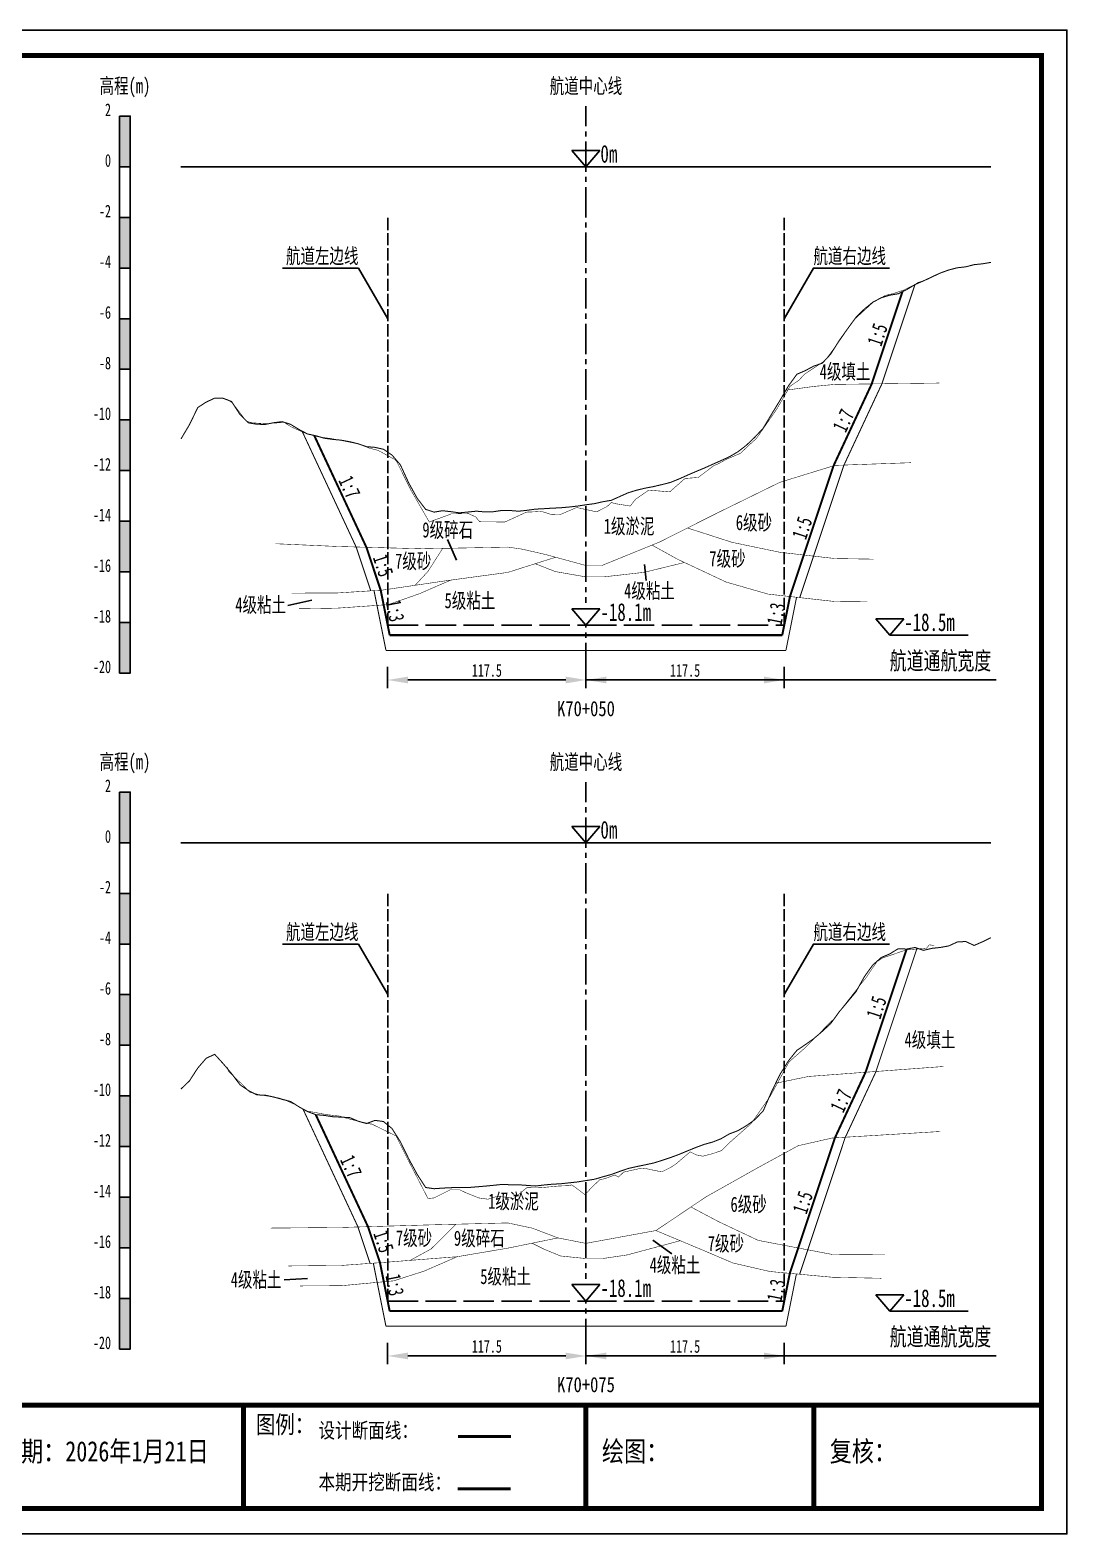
# Model space of a CAD drawing. Header units: millimetres. Extents: x 0 to 1680, y -8762 to 0.
# Drawn here: x 845.2 to 1050, y -2970 to -2673 of the extents above; entities that cross this region are included whole.
import ezdxf
from ezdxf.enums import TextEntityAlignment as Align

# ---------------------------------------------------------------- set-up
doc = ezdxf.new("R2010")
doc.units = ezdxf.units.MM
for name, pattern in [('ACAD_ISO02W100', [15, 12, -3]), ('ACAD_ISO05W100', [33, 24, -3, 0, -3, 0, -3]), ('CENTER2', [1.125, 0.75, -0.125, 0.125, -0.125])]:
    doc.linetypes.add(name, pattern=pattern)
for name, color, linetype in [('0-桩号', 1, 'Continuous'), ('0-航道左右边线标注', 8, 'Continuous'), ('1-疏浚底高', 7, 'Continuous'), ('1-通航宽度', 7, 'Continuous'), ('1-通航底高', 7, 'Continuous'), ('202601', 5, 'Continuous'), ('DMX', 20, 'Continuous'), ('L1', 7, 'Continuous'), ('图幅外框线', 145, 'Continuous'), ('地质分层', 6, 'Continuous'), ('坡比', 1, 'Continuous'), ('尺寸标注', 1, 'Continuous'), ('开挖线', 4, 'Continuous'), ('标尺', 7, 'Continuous'), ('超挖线', 3, 'Continuous'), ('辅助框', 7, 'Continuous'), ('通航底面线', 7, 'ACAD_ISO02W100')]:
    doc.layers.add(name, color=color, linetype=linetype)
doc.styles.get("Standard").update_dxf_attribs({"font": 'arial.ttf'})
doc.styles.add('仿宋', font='仿宋_GB2312.ttf', dxfattribs={"width": 0.8})
doc.styles.add('仿宋GB2312', font='仿宋_GB2312.ttf', dxfattribs={"width": 0.7, "height": 2.5})
doc.styles.add('仿宋体', font='仿宋_GB2312.ttf', dxfattribs={"width": 0.8})
doc.dimstyles.new('2000', dxfattribs={"dimtxt": 3, "dimasz": 2.5, "dimexe": 1.25, "dimexo": 0.625, "dimtad": 1, "dimlfac": 2, "dimdsep": 46, "dimtxsty": 'Standard', "dimcen": 2.5, "dimadec": 0, "dimazin": 0, "dimtfac": 1, "dimtmove": 0, "dimatfit": 3, "dimfxl": 0, "dimarcsym": 0})

# ---------------------------------------------------------------- blocks, each defined once
blk = doc.blocks.new('标尺')
at = {"layer": '标尺', "linetype": 'Continuous'}
for points in [[(-2.11667, 100), (0, 100), (0, 90), (-2.11667, 90)], [(-2.11667, 80), (0, 80), (0, 70), (-2.11667, 70)], [(-2.11667, 60), (0, 60), (0, 50), (-2.11667, 50)], [(-2.11667, 40), (0, 40), (0, 30), (-2.11667, 30)], [(-2.11667, 20), (0, 20), (0, 10), (-2.11667, 10)], [(-2.11667, 0), (0, 0), (0, -10), (-2.11667, -10)]]:
    blk.add_hatch(color=256, dxfattribs=at).paths.add_polyline_path(points)
for p, q in [((-2.11667, -10), (-2.11667, 100)), ((0, -10), (0, 100)), ((-2.11667, 80), (0, 80)), ((-2.11667, 70), (0, 70)), ((-2.11667, 60), (0, 60)), ((-2.11667, 50), (0, 50)), ((-2.11667, 40), (0, 40)), ((-2.11667, 30), (0, 30)), ((-2.11667, 20), (0, 20)), ((-2.11667, 10), (0, 10)), ((-2.11667, 0), (0, 0)), ((-2.11667, -10), (0, -10))]:
    blk.add_line(p, q, dxfattribs=at)
at = {"layer": '标尺'}
for points in [[(-2.11667, 100), (0, 100), (0, 90), (-2.11667, 90)], [(-2.11667, 100), (0, 100), (0, 90), (-2.11667, 90)], [(-2.11667, 80), (0, 80), (0, 70), (-2.11667, 70)], [(-2.11667, 80), (0, 80), (0, 70), (-2.11667, 70)], [(-2.11667, 60), (0, 60), (0, 50), (-2.11667, 50)], [(-2.11667, 60), (0, 60), (0, 50), (-2.11667, 50)], [(-2.11667, 40), (0, 40), (0, 30), (-2.11667, 30)], [(-2.11667, 40), (0, 40), (0, 30), (-2.11667, 30)], [(-2.11667, 20), (0, 20), (0, 10), (-2.11667, 10)], [(-2.11667, 20), (0, 20), (0, 10), (-2.11667, 10)], [(-2.11667, 0), (0, 0), (0, -10), (-2.11667, -10)], [(-2.11667, 0), (0, 0), (0, -10), (-2.11667, -10)]]:
    blk.add_lwpolyline(points, close=True, dxfattribs=at)
at = {"layer": '标尺', "style": '仿宋GB2312', "width": 0.7}
blk.add_text('高程(m)', height=3, dxfattribs=at).set_placement((-1.05833, 106), align=Align.MIDDLE_CENTER)
for s, p in [('2', (-3.81667, 100)), ('0', (-3.81667, 90)), ('-2', (-3.81667, 80)), ('-4', (-3.81667, 70)), ('-6', (-3.81667, 60)), ('-8', (-3.81667, 50)), ('-10', (-3.81667, 40)), ('-12', (-3.81667, 30)), ('-14', (-3.81667, 20)), ('-16', (-3.81667, 10)), ('-18', (-3.81667, 0)), ('-20', (-3.81667, -10))]:
    blk.add_text(s, height=2.5, dxfattribs=at).set_placement(p, align=Align.RIGHT)
blk = doc.blocks.new('*D102')
at = {"layer": 'Defpoints', "color": 0, "ltscale": 0.5}
for p in [(915.83, -2790.5), (955, -2790.5), (955, -2801.35)]:
    blk.add_point(p, dxfattribs=at)
at = {"layer": '尺寸标注', "color": 0, "lineweight": -2, "ltscale": 0.5}
for p, q in [((915.83, -2798.75), (915.83, -2802.95)), ((955, -2798.75), (955, -2802.95)), ((919.83, -2801.35), (951, -2801.35))]:
    blk.add_line(p, q, dxfattribs=at)
at = {"layer": '尺寸标注', "color": 0, "ltscale": 0.5}
for points in [[(919.83, -2800.69), (919.83, -2802.02), (915.83, -2801.35)], [(951, -2800.69), (951, -2802.02), (955, -2801.35)]]:
    blk.add_solid(points, dxfattribs=at)
at = {"layer": '尺寸标注', "color": 0, "ltscale": 0.5, "insert": (935.42, -2799.48), "char_height": 2.5, "attachment_point": 5, "style": '仿宋GB2312'}
blk.add_mtext('117.5', dxfattribs=at)
blk = doc.blocks.new('*D103')
at = {"layer": 'Defpoints', "color": 0, "ltscale": 0.5}
for p in [(915.83, -2924), (955, -2924), (955, -2934.85)]:
    blk.add_point(p, dxfattribs=at)
at = {"layer": '尺寸标注', "color": 0, "lineweight": -2, "ltscale": 0.5}
for p, q in [((915.83, -2932.25), (915.83, -2936.45)), ((955, -2932.25), (955, -2936.45)), ((919.83, -2934.85), (951, -2934.85))]:
    blk.add_line(p, q, dxfattribs=at)
at = {"layer": '尺寸标注', "color": 0, "ltscale": 0.5}
for points in [[(919.83, -2934.19), (919.83, -2935.52), (915.83, -2934.85)], [(951, -2934.19), (951, -2935.52), (955, -2934.85)]]:
    blk.add_solid(points, dxfattribs=at)
at = {"layer": '尺寸标注', "color": 0, "ltscale": 0.5, "insert": (935.42, -2932.98), "char_height": 2.5, "attachment_point": 5, "style": '仿宋GB2312'}
blk.add_mtext('117.5', dxfattribs=at)
blk = doc.blocks.new('*D63')
at = {"layer": 'Defpoints', "color": 0, "ltscale": 0.5}
for p in [(955, -2790.5), (994.17, -2790.5), (994.17, -2801.35)]:
    blk.add_point(p, dxfattribs=at)
at = {"layer": '尺寸标注', "color": 0, "lineweight": -2, "ltscale": 0.5}
for p, q in [((955, -2798.75), (955, -2802.95)), ((994.17, -2798.75), (994.17, -2802.95)), ((959, -2801.35), (990.17, -2801.35))]:
    blk.add_line(p, q, dxfattribs=at)
at = {"layer": '尺寸标注', "color": 0, "ltscale": 0.5}
for points in [[(959, -2800.69), (959, -2802.02), (955, -2801.35)], [(990.17, -2800.69), (990.17, -2802.02), (994.17, -2801.35)]]:
    blk.add_solid(points, dxfattribs=at)
at = {"layer": '尺寸标注', "color": 0, "ltscale": 0.5, "insert": (974.58, -2799.48), "char_height": 2.5, "attachment_point": 5, "style": '仿宋GB2312'}
blk.add_mtext('117.5', dxfattribs=at)
blk = doc.blocks.new('*D64')
at = {"layer": 'Defpoints', "color": 0, "ltscale": 0.5}
for p in [(955, -2924), (994.17, -2924), (994.17, -2934.85)]:
    blk.add_point(p, dxfattribs=at)
at = {"layer": '尺寸标注', "color": 0, "lineweight": -2, "ltscale": 0.5}
for p, q in [((955, -2932.25), (955, -2936.45)), ((994.17, -2932.25), (994.17, -2936.45)), ((959, -2934.85), (990.17, -2934.85))]:
    blk.add_line(p, q, dxfattribs=at)
at = {"layer": '尺寸标注', "color": 0, "ltscale": 0.5}
for points in [[(959, -2934.19), (959, -2935.52), (955, -2934.85)], [(990.17, -2934.19), (990.17, -2935.52), (994.17, -2934.85)]]:
    blk.add_solid(points, dxfattribs=at)
at = {"layer": '尺寸标注', "color": 0, "ltscale": 0.5, "insert": (974.58, -2932.98), "char_height": 2.5, "attachment_point": 5, "style": '仿宋GB2312'}
blk.add_mtext('117.5', dxfattribs=at)
blk = doc.blocks.new('通航底高')
at = {"layer": '1-通航底高'}
for p, q in [((-2.76, 3.23), (0, 0)), ((2.76, 3.23), (-2.76, 3.23)), ((0, 0), (2.76, 3.23))]:
    blk.add_line(p, q, dxfattribs=at)
at = {"layer": '1-通航底高', "style": '仿宋', "width": 0.7}
blk.add_attdef('通航底高', (2.86, 0.82), '', height=3.5, dxfattribs=at)
blk = doc.blocks.new('疏浚底高')
at = {"layer": '1-疏浚底高'}
for p, q in [((-2.76, 3.23), (0, 0)), ((2.76, 3.23), (-2.76, 3.23)), ((0, 0), (2.76, 3.23)), ((0, 0), (15.51, 0))]:
    blk.add_line(p, q, dxfattribs=at)
at = {"layer": '1-疏浚底高', "style": '仿宋', "width": 0.7}
blk.add_attdef('疏浚底高', (2.86, 0.82), '', height=3.5, dxfattribs=at)

msp = doc.modelspace()

# ---------------------------------------------------------------- linework, layer by layer
at = {"layer": '0-航道左右边线标注', "linetype": 'ACAD_ISO02W100', "ltscale": 0.2}
for points in [[(915.8333, -2790.5), (915.8333, -2710)], [(994.1667, -2790.5), (994.1667, -2710)], [(915.8333, -2924), (915.8333, -2843.5)], [(994.1667, -2924), (994.1667, -2843.5)]]:
    msp.add_lwpolyline(points, dxfattribs=at)
at = {"layer": '0-航道左右边线标注'}
for points in [[(915.8333, -2730), (910.0598, -2720), (895.0598, -2720)], [(994.1667, -2730), (999.9402, -2720), (1014.9402, -2720)], [(915.8333, -2863.5), (910.0598, -2853.5), (895.0598, -2853.5)], [(994.1667, -2863.5), (999.9402, -2853.5), (1014.9402, -2853.5)]]:
    msp.add_lwpolyline(points, dxfattribs=at)
at = {"layer": '1-通航宽度'}
for points in [[(955, -2801.35), (1036, -2801.35)], [(955, -2934.85), (1036, -2934.85)]]:
    msp.add_lwpolyline(points, dxfattribs=at)
at = {"layer": '202601', "color": 1, "linetype": 'Continuous', "const_width": 0.1}
for points in [[(884.166, -2745.95), (885.2297, -2746.7), (887.7764, -2750.05), (888.2697, -2750.35), (889.0164, -2750.55), (891.6764, -2750.75), (894.4197, -2750.55), (895.343, -2750.45), (896.7397, -2751.35), (898.4064, -2752.1), (899.8564, -2752.75), (902.2064, -2753.35), (904.5464, -2753.65), (904.763, -2753.7), (905.0864, -2753.75), (910.193, -2754.75), (912.3164, -2755.6), (913.593, -2755.9), (914.2164, -2756.15), (917.313, -2757.85), (917.5997, -2758.2), (920.2964, -2763.6), (920.313, -2763.65), (920.3297, -2763.7), (924.0497, -2770.15), (928.273, -2768.6), (928.3597, -2768.55), (928.433, -2768.55), (928.563, -2768.55), (931.7064, -2768.45), (933.223, -2769.15), (933.9997, -2770.1), (938.743, -2770.15), (938.8964, -2770.15), (938.993, -2770.15), (939.6564, -2769.85), (943.2564, -2768.2), (944.643, -2768.15), (946.153, -2768.05), (948.273, -2768.7), (949.7397, -2768.75), (953.123, -2767.3), (953.1797, -2767.3), (953.213, -2767.3), (957.103, -2768.15), (959.1564, -2767.1), (960.0464, -2766.3), (960.5964, -2766.5), (963.7464, -2767), (964.8097, -2765.65), (967.4197, -2763.85), (971.403, -2764.2), (971.6064, -2764.15), (974.623, -2761.5), (974.683, -2761.55), (977.163, -2761.35), (980.283, -2759), (981.0297, -2758.7), (982.7764, -2757.75), (985.503, -2756.6), (987.9864, -2754.25), (988.5697, -2753.75), (988.8164, -2753.45), (989.683, -2752.2), (992.623, -2747.95), (993.743, -2746.05), (995.3097, -2743.35), (997.0097, -2742.2), (998.1997, -2740.95), (1000.9664, -2739.1), (1002.2764, -2738.2), (1002.973, -2737.25), (1004.783, -2734.8), (1005.7264, -2733.45), (1007.8597, -2730.3), (1011.5797, -2726.9), (1011.643, -2726.8), (1011.663, -2726.8), (1011.683, -2726.8), (1011.7564, -2726.75), (1014.1364, -2725.4), (1015.6664, -2725.05), (1017.6397, -2724.4), (1019.7764, -2723.35), (1020.5764, -2722.85), (1022.5864, -2722.2), (1023.4964, -2721.65), (1024.1064, -2721.3)], [(884.166, -2877.8), (884.3497, -2878.6), (886.9164, -2881.05), (888.583, -2882.75), (890.413, -2883.25), (894.3464, -2883.9), (895.4064, -2884.25), (897.4397, -2885.15), (899.5297, -2886.25), (900.0664, -2886.55), (900.8697, -2886.65), (903.8297, -2887.2), (906.103, -2887.45), (906.3564, -2887.5), (907.6897, -2887.9), (909.4597, -2888.35), (912.483, -2889.05), (912.7364, -2889.05), (912.983, -2889.2), (917.4897, -2891.4), (919.523, -2895.45), (919.543, -2895.5), (919.5864, -2895.6), (923.793, -2903.75), (924.9564, -2903.65), (928.1464, -2902.05), (930.0997, -2902.05), (931.2364, -2902.6), (933.863, -2903.65), (935.663, -2903.9), (937.3664, -2903.35), (939.8664, -2903.55), (940.7264, -2903.8), (941.543, -2903.1), (943.3897, -2901.55), (945.6164, -2901.6), (946.323, -2901.6), (949.5097, -2901.3), (951.833, -2901.2), (952.0997, -2901.05), (952.533, -2901.3), (954.803, -2903), (956.253, -2901.45), (957.7264, -2900.05), (958.6864, -2899.85), (960.7464, -2899.1), (961.3964, -2899.55), (962.4297, -2898.55), (966.0397, -2897.75), (966.8264, -2897.85), (969.9497, -2898.5), (971.683, -2897.65), (972.6897, -2897), (975.5797, -2894.55), (976.8197, -2895.15), (978.083, -2895.4), (980.0097, -2894.9), (981.7664, -2894.3), (983.3797, -2892.7), (986.963, -2889.55), (987.6697, -2888.9), (991.3664, -2883.6), (991.7864, -2882.85), (995.0997, -2876.8), (995.113, -2876.8), (995.143, -2876.75), (998.343, -2873.95), (1001.7864, -2870.45), (1003.583, -2868.65), (1004.2264, -2868.1), (1005.5364, -2866.2), (1008.103, -2862.95), (1009.303, -2861.4), (1010.373, -2860.1), (1012.4497, -2857), (1013.5897, -2856.25), (1017.703, -2854.85), (1018.533, -2854.65), (1021.873, -2854.35), (1022.2164, -2854.4), (1022.813, -2853.65), (1023.7897, -2853.8)]]:
    msp.add_lwpolyline(points, dxfattribs=at)
at = {"layer": 'DMX', "color": 7, "linetype": 'Continuous', "const_width": 0.2}
for points in [[(875, -2753.765), (875, -2753.765), (876.6667, -2750.955), (878.3333, -2747.54), (880, -2746.465), (881.6667, -2745.695), (883.3333, -2745.72), (885, -2746.355), (886.6667, -2748.94), (888.3333, -2750.57), (890, -2750.85), (891.6667, -2750.88), (893.3333, -2750.545), (895, -2750.33), (896.6667, -2750.87), (898.3333, -2751.885), (900, -2752.765), (901.6667, -2753.125), (903.3333, -2753.61), (905, -2753.835), (906.6667, -2753.995), (908.3333, -2754.3), (910, -2754.705), (911.6667, -2755.28), (913.3333, -2755.41), (915, -2755.785), (916.6667, -2756.91), (918.3333, -2758.845), (920, -2762.46), (921.6667, -2765.475), (923.3333, -2767.655), (925, -2768.2), (926.6667, -2767.925), (928.3333, -2768.115), (930, -2768.34), (931.6667, -2768.185), (933.3333, -2768.015), (935, -2768.155), (936.6667, -2768.125), (938.3333, -2767.88), (940, -2767.88), (941.6667, -2768.02), (943.3333, -2767.845), (945, -2767.615), (946.6667, -2767.525), (948.3333, -2767.42), (950, -2767.34), (951.6667, -2767.195), (953.3333, -2767.005), (955, -2766.75), (956.6667, -2766.53), (958.3333, -2766.15), (960, -2765.87), (961.6667, -2765.125), (963.3333, -2764.38), (965, -2763.875), (966.6667, -2763.47), (968.3333, -2763.16), (970, -2762.765), (971.6667, -2762.345), (973.3333, -2761.67), (975, -2760.93), (976.6667, -2760.21), (978.3333, -2759.515), (980, -2758.77), (981.6667, -2758.03), (983.3333, -2757.27), (985, -2756.295), (986.6667, -2755.01), (988.3333, -2753.42), (990, -2751.635), (991.6667, -2748.855), (993.3333, -2746.115), (995, -2743.26), (996.6667, -2740.965), (998.3333, -2740.255), (1000, -2739.355), (1001.6667, -2738.795), (1003.3333, -2737.005), (1005, -2734.35), (1006.6667, -2732.005), (1008.3333, -2729.73), (1010, -2728.08), (1011.6667, -2726.74), (1013.3333, -2725.865), (1015, -2725.36), (1016.6667, -2725.08), (1018.3333, -2724.275), (1020, -2723.255), (1021.6667, -2722.53), (1023.3333, -2721.76), (1025, -2720.98), (1026.6667, -2720.38), (1028.3333, -2719.945), (1030, -2719.76), (1031.6667, -2719.33), (1033.3333, -2719.16), (1035, -2718.875)], [(875, -2882.135), (875, -2882.135), (876.6667, -2880.545), (878.3333, -2877.98), (880, -2876.05), (881.6667, -2875.285), (883.3333, -2877.11), (885, -2879.08), (886.6667, -2881.295), (888.3333, -2882.435), (890, -2883.295), (891.6667, -2883.355), (893.3333, -2883.72), (895, -2884.17), (896.6667, -2884.6), (898.3333, -2885.665), (900, -2886.585), (901.6667, -2887.21), (903.3333, -2887.345), (905, -2887.605), (906.6667, -2887.69), (908.3333, -2887.78), (910, -2888.49), (911.6667, -2888.95), (913.3333, -2888.325), (915, -2888.55), (916.6667, -2889.915), (918.3333, -2892.525), (920, -2895.93), (921.6667, -2899), (923.3333, -2901.58), (925, -2901.825), (926.6667, -2901.705), (928.3333, -2901.62), (930, -2901.575), (931.6667, -2901.6), (933.3333, -2901.46), (935, -2901.32), (936.6667, -2901.16), (938.3333, -2900.985), (940, -2901.035), (941.6667, -2901.045), (943.3333, -2901.165), (945, -2901.29), (946.6667, -2901.095), (948.3333, -2900.935), (950, -2900.85), (951.6667, -2900.665), (953.3333, -2900.485), (955, -2900.215), (956.6667, -2899.96), (958.3333, -2899.47), (960, -2899.015), (961.6667, -2898.405), (963.3333, -2897.83), (965, -2897.455), (966.6667, -2897.115), (968.3333, -2896.755), (970, -2896.24), (971.6667, -2895.685), (973.3333, -2895.065), (975, -2894.375), (976.6667, -2893.695), (978.3333, -2893.075), (980, -2892.615), (981.6667, -2891.965), (983.3333, -2890.995), (985, -2890.365), (986.6667, -2889.39), (988.3333, -2888.2), (990, -2886.47), (991.6667, -2882.655), (993.3333, -2879.225), (995, -2876.555), (996.6667, -2874.49), (998.3333, -2873.37), (1000, -2872.18), (1001.6667, -2870.76), (1003.3333, -2869.225), (1005, -2866.915), (1006.6667, -2864.93), (1008.3333, -2862.925), (1010, -2859.935), (1011.6667, -2857.62), (1013.3333, -2856.155), (1015, -2855.455), (1016.6667, -2854.425), (1018.3333, -2854.495), (1020, -2854.185), (1021.6667, -2854.75), (1023.3333, -2854.355), (1025, -2854.175), (1026.6667, -2853.87), (1028.3333, -2853.1), (1030, -2853), (1031.6667, -2853.78), (1033.3333, -2853.05), (1035, -2852.245)]]:
    msp.add_lwpolyline(points, dxfattribs=at)
at = {"layer": 'L1', "linetype": 'CENTER2', "ltscale": 8}
for p, q in [((955, -2800), (955, -2688)), ((955, -2933.5), (955, -2821.5))]:
    msp.add_line(p, q, dxfattribs=at)
at = {"layer": 'L1'}
for p, q in [((952.2375, -2696.7679), (955, -2700)), ((957.7625, -2696.7679), (952.2375, -2696.7679)), ((955, -2700), (957.7625, -2696.7679)), ((875, -2700), (1035, -2700)), ((952.2375, -2830.2679), (955, -2833.5)), ((957.7625, -2830.2679), (952.2375, -2830.2679)), ((955, -2833.5), (957.7625, -2830.2679)), ((875, -2833.5), (1035, -2833.5))]:
    msp.add_line(p, q, dxfattribs=at)
at = {"layer": '地质分层', "linetype": 'Continuous'}
msp.add_line((900.8419, -2785.5936), (896.0939, -2786.6207), dxfattribs=at)
at = {"layer": '地质分层', "linetype": 'ACAD_ISO05W100', "ltscale": 0.2, "const_width": 0.1, "flags": 128}
for points in [[(994.5, -2744.1164), (1000.093, -2743.3719), (1004.1669, -2742.9748), (1024.7974, -2742.7096)], [(893.7097, -2774.4443), (905.8337, -2774.9811), (922.7172, -2775.4443), (939.5628, -2775.1055), (942.3373, -2775.5035), (947.0527, -2776.5749), (955, -2778.7457), (958.1368, -2778.7457), (969.5845, -2774.085), (981.0357, -2768.3233), (993.2978, -2762.3179), (1004.1669, -2758.9697), (1019.1923, -2758.4392)], [(975.0552, -2771.3324), (983.8426, -2774.1617), (993.2594, -2776.1253), (1004.1669, -2777.3697), (1011.82, -2777.4888)], [(921.2499, -2782.652), (923.7833, -2779.9248), (926.6973, -2775.3643)], [(968.0438, -2774.7123), (973.115, -2777.517), (982.6961, -2782.0163), (990.9664, -2784.3891), (1004.1669, -2785.8586), (1010.5926, -2785.9147)], [(896.861, -2784.2002), (905.8337, -2784.1686), (914.779, -2783.6057), (927.2613, -2781.7659), (939.5628, -2780.1055), (949.011, -2777.1098)], [(944.9703, -2778.391), (948.9507, -2779.9436), (955, -2780.9957), (958.427, -2780.9957), (966.4666, -2780.097), (974.4584, -2778.1478)], [(898.3083, -2787.2854), (905.8337, -2787.1686), (915.9569, -2786.4671), (922.095, -2784.3204), (928.312, -2781.6241)], [(992.4749, -2880.9917), (998.978, -2879.6525), (1003.6377, -2879.307), (1025.679, -2877.6822)], [(892.7178, -2909.6008), (906.7568, -2909.473), (924.0105, -2908.9712), (939.5631, -2908.5795), (944.4031, -2909.6118), (949.4576, -2911.5378), (954.9814, -2912.6165), (968.812, -2910.0856), (978.7392, -2903.4181), (989.4179, -2897.4168), (996.9261, -2893.3334), (1003.6377, -2891.807), (1024.9975, -2890.5227)], [(975.7359, -2905.4352), (981.2245, -2908.3413), (989.0229, -2912.0277), (1003.6377, -2914.807), (1014.0826, -2914.7532)], [(920.2716, -2915.9742), (924.3775, -2913.745), (929.3167, -2908.8375)], [(968.812, -2910.0856), (977.9737, -2913.9119), (984.0628, -2916.5027), (991.3718, -2918.1797), (1003.6377, -2919.307), (1013.3467, -2919.5107)], [(896.1846, -2917.0774), (906.7568, -2916.973), (915.5864, -2916.3385), (929.5718, -2915.2511), (939.5631, -2913.5638), (949.4576, -2911.5378)], [(944.3485, -2912.5839), (946.7031, -2913.7625), (949.9854, -2915.1071), (954.9814, -2915.6165), (958.2837, -2915.6165), (963.1214, -2914.9038), (973.615, -2912.0915)], [(898.504, -2921.0236), (906.7568, -2920.973), (917.0091, -2920.0195), (923.0388, -2918.0949), (929.5718, -2915.2511)]]:
    msp.add_lwpolyline(points, dxfattribs=at)
at = {"layer": '地质分层'}
for points in [[(927.6269, -2773.5827), (929.4087, -2777.6893)], [(966.8829, -2781.6901), (966.5355, -2778.5469)], [(971.9735, -2914.6696), (968.1788, -2911.9976)], [(895.3678, -2919.7899), (900.008, -2919.5369)]]:
    msp.add_lwpolyline(points, dxfattribs=at)
at = {"layer": '开挖线', "linetype": 'Continuous', "const_width": 0.4, "flags": 128}
for points in [[(1011.4452, -2742.8812), (1017.5156, -2724.67)], [(1003.8986, -2759.0524), (1011.4452, -2742.8812)], [(911.6269, -2775.14), (901.3181, -2753.0497)], [(995.2925, -2784.8707), (1003.8986, -2759.0524)], [(914.4556, -2783.6261), (911.6269, -2775.14)], [(916.2304, -2792.5), (914.4556, -2783.6261)], [(993.7667, -2792.5), (995.2925, -2784.8707)], [(916.2304, -2792.5), (993.7667, -2792.5)], [(1010.2249, -2878.8214), (1018.3337, -2854.4949)], [(1004.1801, -2891.7744), (1010.2249, -2878.8214)], [(911.9471, -2909.322), (901.62, -2887.1925)], [(995.2593, -2918.537), (1004.1801, -2891.7744)], [(914.3163, -2916.4298), (911.9471, -2909.322)], [(916.2304, -2926), (914.3163, -2916.4298)], [(993.7667, -2926), (995.2593, -2918.537)], [(916.2304, -2926), (993.7667, -2926)]]:
    msp.add_lwpolyline(points, dxfattribs=at)
at = {"layer": '超挖线', "linetype": 'ACAD_ISO02W100', "ltscale": 0.5, "const_width": 0.2, "flags": 128}
for points in [[(1013.4538, -2742.8554), (1019.984, -2723.2648)], [(1005.9669, -2758.9062), (1013.4572, -2742.8554)], [(909.601, -2775.0844), (898.9188, -2752.1941)], [(997.221, -2785.0854), (1005.9471, -2758.9069)], [(912.4967, -2783.7493), (909.6084, -2775.0846)], [(915.497, -2795.5), (913.1388, -2783.7089)], [(994.5, -2795.5), (996.5968, -2785.0159)], [(915.497, -2795.5), (994.5, -2795.5)], [(1012.2752, -2878.6703), (1020.3926, -2854.3181)], [(1006.2379, -2891.6507), (1012.2961, -2878.6687)], [(909.9739, -2909.3794), (899.1062, -2886.0916)], [(997.1998, -2918.7153), (1006.2211, -2891.6517)], [(912.3631, -2916.5702), (909.9663, -2909.3797)], [(915.497, -2929), (913.0019, -2916.5243)], [(994.5, -2929), (996.5685, -2918.6573)], [(915.497, -2929), (994.5, -2929)]]:
    msp.add_lwpolyline(points, dxfattribs=at)
at = {"layer": '辅助框', "color": 24, "const_width": 1}
for points in [[(655, -2944.582), (1045, -2944.582)], [(887.3788, -2944.582), (887.3788, -2965)], [(955, -2944.582), (955, -2965)], [(1000, -2944.582), (1000, -2944.582), (1000, -2965)]]:
    msp.add_lwpolyline(points, dxfattribs=at)
at = {"layer": '辅助框', "color": 7, "lineweight": 50}
msp.add_lwpolyline([(929.7886, -2950.7804), (940.1471, -2950.7804)], dxfattribs=at)
at = {"layer": '辅助框', "color": 1, "lineweight": 50}
msp.add_lwpolyline([(929.7168, -2961.107), (940.0753, -2961.107)], dxfattribs=at)

# ---------------------------------------------------------------- block references
at = {"layer": '1-疏浚底高'}
for p in [(1015, -2792.5), (1015, -2926)]:
    msp.add_blockref('疏浚底高', p, dxfattribs=at).add_auto_attribs({'疏浚底高': '-18.5m'})
at = {"layer": '标尺'}
for p in [(865, -2790), (865, -2923.5)]:
    msp.add_blockref('标尺', p, dxfattribs=at)

# ---------------------------------------------------------------- texts
at = {"layer": '0-航道左右边线标注', "style": '仿宋', "width": 0.7}
for p in [(910.0598, -2720), (910.0598, -2853.5)]:
    msp.add_text('航道左边线', height=3, dxfattribs=at).set_placement(p, align=Align.BOTTOM_RIGHT)
for p in [(999.9402, -2720), (999.9402, -2853.5)]:
    msp.add_text('航道右边线', height=3, dxfattribs=at).set_placement(p, align=Align.BOTTOM_LEFT)
at = {"layer": '1-通航宽度', "style": '仿宋', "width": 0.7}
for p in [(1015, -2800.35), (1015, -2933.85)]:
    msp.add_text('航道通航宽度', height=3.5, dxfattribs=at).set_placement(p, align=Align.BOTTOM_LEFT)
at = {"layer": 'L1', "style": '仿宋', "width": 0.7}
for p in [(955, -2684.0289), (955, -2817.5289)]:
    msp.add_text('航道中心线', height=3, dxfattribs=at).set_placement(p, align=Align.MIDDLE_CENTER)
for p in [(957.8561, -2699.1797), (957.8561, -2832.6797)]:
    msp.add_text('0m ', height=3.5, dxfattribs=at).set_placement(p)
at = {"layer": '地质分层', "linetype": 'Continuous', "style": '仿宋GB2312', "width": 0.7}
for s, p in [('4级填土', (1006.1837, -2740.4479)), ('9级碎石', (927.6996, -2771.693)), ('1级淤泥', (963.521, -2770.9713)), ('6级砂', (988.1788, -2770.2516)), ('7级砂', (920.8744, -2777.8676)), ('7级砂', (982.948, -2777.3785)), ('4级粘土', (967.55, -2783.7221)), ('4级粘土', (890.7443, -2786.49)), ('5级粘土', (932.0786, -2785.6729)), ('4级填土', (1022.9369, -2872.4097)), ('1级淤泥', (940.6886, -2904.2811)), ('6级砂', (987.1254, -2904.893)), ('7级砂', (921.0367, -2911.5415)), ('9级碎石', (933.9327, -2911.5938)), ('7级砂', (982.6355, -2912.6346)), ('4级粘土', (972.5833, -2916.8775)), ('4级粘土', (889.8468, -2919.7738)), ('5级粘土', (939.1255, -2919.1494))]:
    msp.add_text(s, height=3, dxfattribs=at).set_placement(p, align=Align.MIDDLE_CENTER)
at = {"layer": '坡比', "style": '仿宋体', "width": 0.7}
for s, rotation, p in [('1:5', 72, (1012.583, -2733.1431)), ('1:7', 65, (1005.8595, -2750.121)), ('1:7', 295, (908.2849, -2763.2491)), ('1:5', 72, (997.6982, -2771.3291)), ('1:5', 288, (914.9386, -2778.7506)), ('1:3', 281, (917.3042, -2787.6708)), ('1:3', 79, (992.5684, -2788.2931)), ('1:5', 72, (1012.3819, -2866.0257)), ('1:7', 65, (1005.3901, -2884.4521)), ('1:7', 295, (908.5959, -2897.4115)), ('1:5', 72, (997.8223, -2904.5232)), ('1:5', 288, (915.0291, -2912.2434)), ('1:3', 281, (917.2345, -2920.8227)), ('1:3', 79, (992.5518, -2921.8763))]:
    msp.add_text(s, height=3, rotation=rotation, dxfattribs=at).set_placement(p, align=Align.MIDDLE)
at = {"layer": '辅助框', "insert": (889.8269, -2946.632), "char_height": 3.5, "width": 20.652058, "attachment_point": 1, "style": '仿宋'}
msp.add_mtext('{\\C3;图例：}', dxfattribs=at)
at = {"layer": '辅助框', "color": 7, "lineweight": 50, "insert": (902.1654, -2948.0513), "char_height": 3, "width": 26.24717, "attachment_point": 1, "style": '仿宋'}
msp.add_mtext('设计断面线：', dxfattribs=at)
at = {"layer": '辅助框', "lineweight": 0, "char_height": 4, "width": 115.886347, "attachment_point": 1}
for s, insert in [('{\\fKaiTi|b0|i0|c134|p49;\\W0.8;测量日期：2026年1月21日}', (830.3284, -2951.682)), ('{\\fKaiTi|b0|i0|c134|p49;\\W0.8;绘图：}', (958.1551, -2951.682)), ('{\\fKaiTi|b0|i0|c134|p49;\\W0.8;复核：}', (1003.1551, -2951.682))]:
    msp.add_mtext(s, dxfattribs=dict(at, insert=insert))
at = {"layer": '辅助框', "color": 1, "insert": (902.1654, -2958.2604), "char_height": 3, "width": 26.24717, "attachment_point": 1, "style": '仿宋'}
msp.add_mtext('本期开挖断面线：', dxfattribs=at)

# ---------------------------------------------------------------- wipeouts: each hides what was drawn before it
for points in [[(949.1678, -2808.6059), (949.1678, -2805.4519), (960.7673, -2805.4519), (960.7673, -2808.6059)], [(949.1678, -2942.1059), (949.1678, -2938.9519), (960.7673, -2938.9519), (960.7673, -2942.1059)]]:
    msp.add_wipeout(points).dxf.layer = '0-桩号'

# ---------------------------------------------------------------- next in the draw order: texts
at = {"layer": '0-桩号', "style": '仿宋', "width": 0.8}
for s, p in [('K70+050', (955, -2807.0289)), ('K70+075', (955, -2940.5289))]:
    msp.add_text(s, height=3, dxfattribs=at).set_placement(p, align=Align.MIDDLE)

# ---------------------------------------------------------------- next in the draw order: wipeouts: each hides what was drawn before it
for points in [[(968.3219, -2790.5), (952.1304, -2790.5), (952.1304, -2786.151), (968.3219, -2786.151)], [(968.3219, -2924), (952.1304, -2924), (952.1304, -2919.651), (968.3219, -2919.651)]]:
    msp.add_wipeout(points).dxf.layer = '1-通航底高'

# ---------------------------------------------------------------- next in the draw order: linework, layer by layer
at = {"layer": '图幅外框线'}
msp.add_lwpolyline([(630, -2673), (1050, -2673), (1050, -2970), (630, -2970)], close=True, dxfattribs=at)
at = {"layer": '辅助框', "color": 24, "const_width": 1}
msp.add_lwpolyline([(1045, -2965), (1045, -2678), (655, -2678), (655, -2965)], close=True, dxfattribs=at)
at = {"layer": '通航底面线', "ltscale": 0.5}
for points in [[(915.8333, -2790.5), (955, -2790.5), (994.1667, -2790.5)], [(915.8333, -2924), (955, -2924), (994.1667, -2924)]]:
    msp.add_lwpolyline(points, dxfattribs=at)

# ---------------------------------------------------------------- next in the draw order: block references
at = {"layer": '1-通航底高'}
for p in [(955, -2790.5), (955, -2924)]:
    msp.add_blockref('通航底高', p, dxfattribs=at).add_auto_attribs({'通航底高': '-18.1m'})

# ---------------------------------------------------------------- next in the draw order: dimensions: what is measured, and where the dimension line sits
at = {"layer": '尺寸标注', "ltscale": 0.5}
for p1, p2, distance, picture, middle in [((915.8333, -2790.5), (955, -2790.5), -10.8531, '*D102', (935.4167, -2799.4781)), ((955, -2790.5), (994.1667, -2790.5), -10.853, '*D63', (974.5833, -2799.478)), ((915.8333, -2924), (955, -2924), -10.853, '*D103', (935.4167, -2932.978)), ((955, -2924), (994.1667, -2924), -10.853, '*D64', (974.5833, -2932.978))]:
    dim = msp.add_aligned_dim(p1=p1, p2=p2, distance=distance, dimstyle='2000', override={"dimtxt": 3.5, "dimasz": 4, "dimexe": 1.6, "dimexo": 8.25, "dimlfac": 3, "dimtxsty": '仿宋GB2312'}, dxfattribs=at)
    dim.commit()
    dim.dimension.update_dxf_attribs({"geometry": picture, "text_midpoint": middle})

doc.saveas('drawing.dxf')
